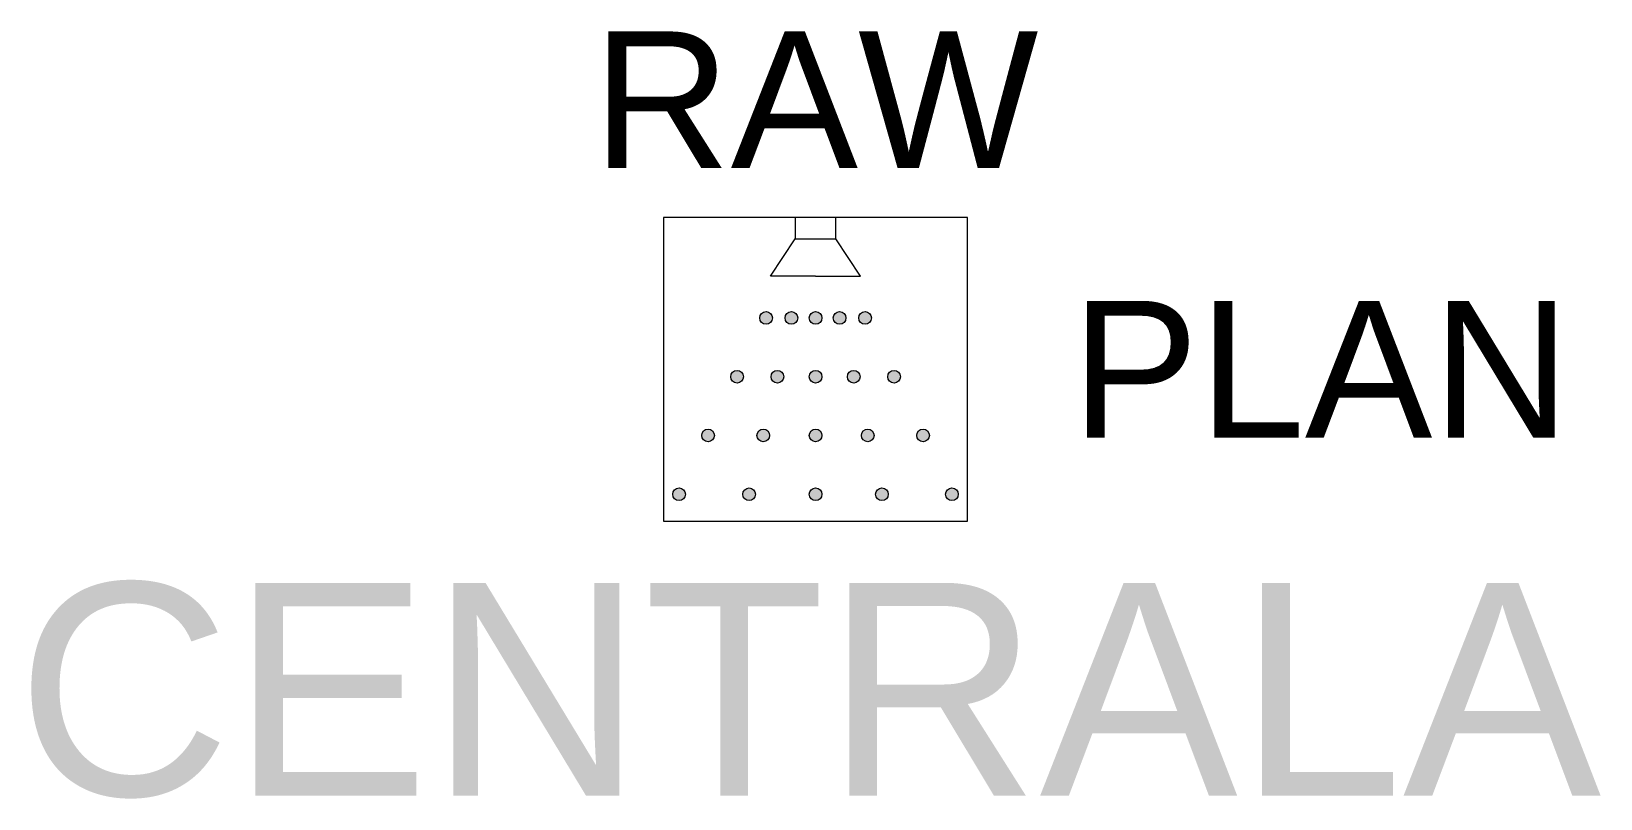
# Model space of a CAD drawing. Header units: millimetres. Extents: x -1032 to 1033, y -565 to 445.
import ezdxf
from ezdxf.enums import TextEntityAlignment as Align

# ---------------------------------------------------------------- set-up
doc = ezdxf.new("R2010")
doc.units = ezdxf.units.MM
doc.header["$LTSCALE"] = 0.25
doc.header["$PDMODE"] = 1
doc.styles.add('opis_czujki', font='arial.ttf')
doc.styles.add('opis_czujki_2', font='arial.ttf')

msp = doc.modelspace()

# ---------------------------------------------------------------- hatches: boundary and pattern name
h = msp.add_hatch(color=256)
h.paths.add_polyline_path([(8.3, -164.4, 1), (-8.3, -164.4, 1)])
h.paths.add_polyline_path([(-171.3, -164.4, 1), (-187.9, -164.4, 1)])
h.paths.add_polyline_path([(-79.1, -164.4, 1), (-95.7, -164.4, 1)])
h.paths.add_polyline_path([(-23.4, 67.8, 1), (-40.1, 67.8, 1)])
h.paths.add_polyline_path([(-60.5, -87, 1), (-77.2, -87, 1)])
h.paths.add_polyline_path([(8.3, -9.6, 1), (-8.3, -9.6, 1)])
h.paths.add_polyline_path([(-56.8, 67.8, 1), (-73.5, 67.8, 1)])
h.paths.add_polyline_path([(-41.9, -9.6, 1), (-58.6, -9.6, 1)])
h.paths.add_polyline_path([(40.1, 67.8, 1), (23.4, 67.8, 1)])
h.paths.add_polyline_path([(73.5, 67.8, 1), (56.8, 67.8, 1)])
h.paths.add_polyline_path([(-95, -9.6, 1), (-111.7, -9.6, 1)])
h.paths.add_polyline_path([(58.6, -9.6, 1), (41.9, -9.6, 1)])
h.paths.add_polyline_path([(111.7, -9.6, 1), (95, -9.6, 1)])
h.paths.add_polyline_path([(8.3, 67.8, 1), (-8.3, 67.8, 1)])
h.paths.add_polyline_path([(-133.1, -87, 1), (-149.8, -87, 1)])
h.paths.add_polyline_path([(8.3, -87, 1), (-8.3, -87, 1)])
h.paths.add_polyline_path([(95.7, -164.4, 1), (79.1, -164.4, 1)])
h.paths.add_polyline_path([(77.2, -87, 1), (60.5, -87, 1)])
h.paths.add_polyline_path([(187.9, -164.4, 1), (171.3, -164.4, 1)])
h.paths.add_polyline_path([(149.8, -87, 1), (133.1, -87, 1)])

# ---------------------------------------------------------------- linework, layer by layer
for p, q in [((-26.8, 200), (-26.8, 172)), ((26.8, 172), (26.8, 200)), ((-59.3, 122.7), (-26.8, 172)), ((-26.8, 172), (0, 172)), ((0, 172), (26.8, 172)), ((59.3, 122.7), (26.8, 172)), ((0, 122.7), (-59.3, 122.7)), ((0, 122.7), (59.3, 122.7))]:
    msp.add_line(p, q)
msp.add_lwpolyline([(-200, -200), (200, -200), (200, 200), (-200, 200)], close=True)
for centre in [(-65.2, 67.8), (-31.7, 67.8), (0, 67.8), (31.7, 67.8), (65.2, 67.8), (-103.3, -9.6), (-50.3, -9.6), (0, -9.6), (50.3, -9.6), (103.3, -9.6), (-141.5, -87), (-68.8, -87), (0, -87), (68.8, -87), (141.5, -87), (-179.6, -164.4), (-87.4, -164.4), (0, -164.4), (87.4, -164.4), (179.6, -164.4)]:
    msp.add_circle(centre, 8.34)
at = {"color": 6}
for p in [(200, 400), (-89.4, 227)]:
    msp.add_point(p, dxfattribs=at)

# ---------------------------------------------------------------- texts
for tag, text, height, style, flags, p in [('RAW', 'XX', 180, 'opis_czujki_2', 9, (0, 354.9)), ('CENTRALA', 'xx', 280, 'opis_czujki', 8, (-9, -421.1))]:
    msp.add_attdef(tag, text=text, height=height, dxfattribs=dict(style=style, flags=flags)).set_placement(p, align=Align.MIDDLE_CENTER)
at = {"style": 'opis_czujki_2', "flags": 9}
msp.add_attdef('PLAN', (336.7, -89.8), 'xx', height=180, dxfattribs=at)

doc.saveas('drawing.dxf')
